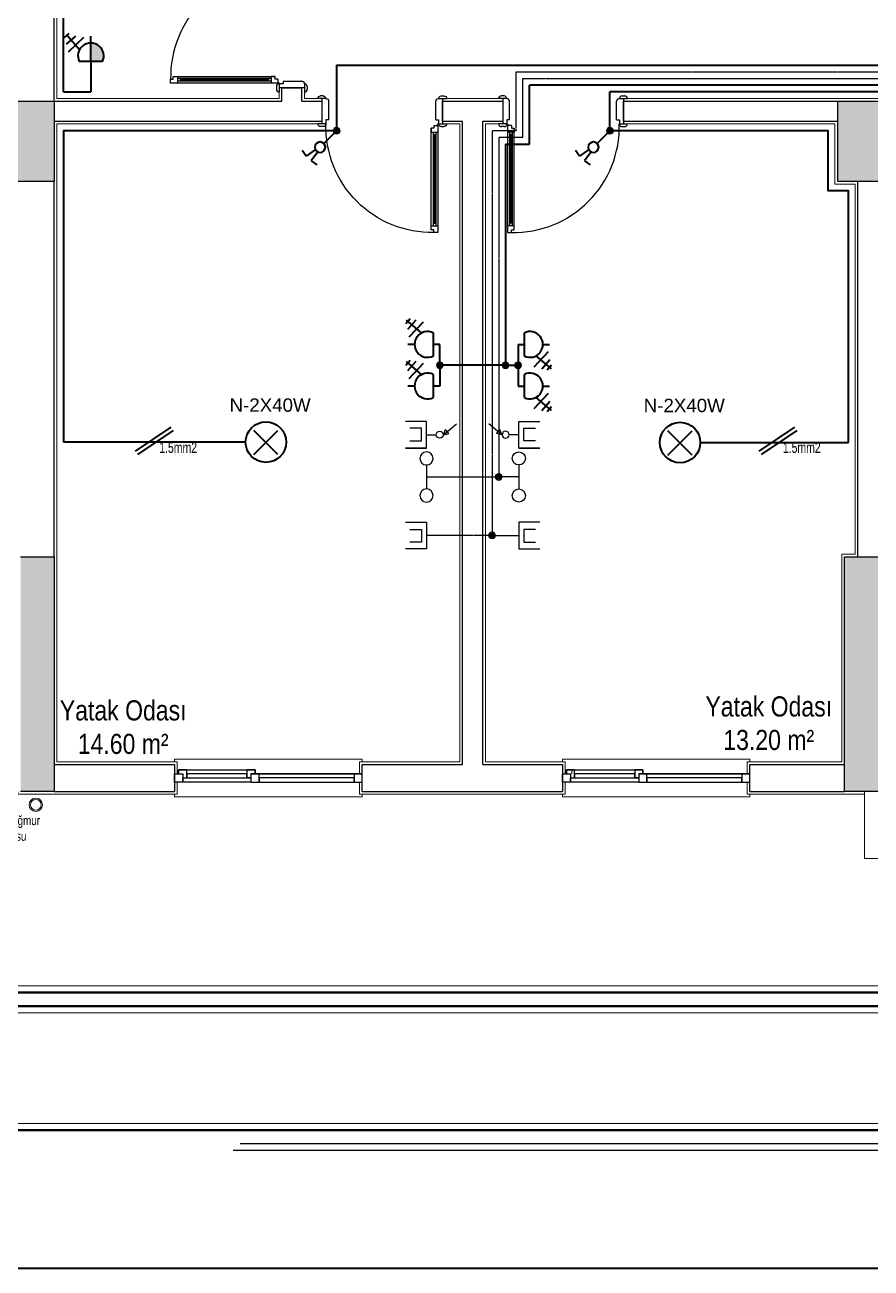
# Model space of a CAD drawing. Header units: metres. Extents: x 134072 to 172200, y 35728 to 38066.
# Drawn here: x 143586 to 144218, y 35728 to 36656 of the extents above; entities that cross this region are included whole.
import ezdxf
from ezdxf.enums import TextEntityAlignment as Align

# ---------------------------------------------------------------- set-up
doc = ezdxf.new("R2010")
doc.units = ezdxf.units.M
doc.linetypes.add('DASHED', pattern=[0.75, 0.5, -0.25])
for name, color, linetype, lineweight in [('Cizgi 20', 175, 'Continuous', 20), ('ELEKTRİK', 102, 'Continuous', 40), ('m_kuvvetliakım', 1, 'Continuous', 40), ('m_zayıfakım', 2, 'DASHED', 30), ('SEMBOL', 140, 'Continuous', 20), ('sıva', 145, 'Continuous', 5), ('Tarama 13', 221, 'Continuous', 13), ('Yagmur olugu', 201, 'Continuous', 15)]:
    doc.layers.add(name, color=color, linetype=linetype, lineweight=lineweight)
for name, color, linetype in [('den', 156, 'Continuous'), ('duvaR', 52, 'Continuous'), ('kapı', 129, 'Continuous'), ('Kolon', 175, 'Continuous'), ('pencere', 28, 'Continuous'), ('yazı', 7, 'Continuous')]:
    doc.layers.add(name, color=color, linetype=linetype)
doc.styles.add('omr', font='ARIALN.TTF', dxfattribs={"height": 20})
doc.styles.add('ROMANT', font='arial.ttf', dxfattribs={"width": 0.75})
doc.styles.add('ROMANTUR', font='arial.ttf', dxfattribs={"width": 0.7})

# ---------------------------------------------------------------- blocks, each defined once
blk = doc.blocks.new('A$C26BE1022')
at = {"layer": 'kapı'}
for p, q in [((84.68, 99.97), (84.68, 96.97)), ((86.68, 99.97), (84.68, 99.97)), ((84.68, 99.97), (84.68, 24.01)), ((84.68, 96.97), (89.68, 96.97)), ((86.18, 27.01), (86.18, 96.97)), ((86.18, 94.97), (88.18, 94.97)), ((89.68, 101.97), (86.68, 101.97)), ((86.68, 101.97), (86.68, 99.97)), ((87.18, 28.96), (87.18, 94.97)), ((88.18, 27.01), (88.18, 96.97)), ((89.68, 22.01), (89.68, 101.97)), ((86.18, 28.96), (88.18, 28.96)), ((6.13, 21), (0, 21)), ((4.13, 22.99), (2.12, 22.99)), ((3.13, 2), (3.13, 21)), ((6.13, 18), (6.13, 21)), ((84.68, 27.01), (89.68, 27.01)), ((84.68, 24.01), (84.68, 27.01)), ((86.68, 24.01), (84.68, 24.01)), ((86.68, 22.01), (86.68, 24.01)), ((86.68, 22.01), (89.68, 22.01)), ((90.13, 18), (90.13, 21)), ((90.13, 21), (96.25, 21)), ((92.13, 22.99), (94.13, 22.99)), ((93.13, 2), (93.13, 21)), ((8.13, 18), (6.13, 18)), ((8.13, 18), (8.13, 4)), ((88.13, 18), (88.13, 4)), ((88.13, 18), (90.13, 18)), ((6, 2), (0, 2)), ((90.25, 2), (96.25, 2)), ((4.13, 0), (2.12, 0)), ((92.13, 0), (94.13, 0))]:
    blk.add_line(p, q, dxfattribs=at)
blk.add_circle((89.68, 21.51), 0.5, dxfattribs=at)
for centre, radius, start, end in [((85.11, 22.97), 79.01, 88.8629, 181.43388), ((2.16, 20.83), 2.16, 90.82478, 175.59734), ((4.13, 20.99), 2, 0.11309, 90), ((92.13, 20.99), 2, 90, 179.88691), ((94.1, 20.83), 2.16, 4.40266, 89.17522), ((2.16, 2.16), 2.16, 184.40532, 269.17263), ((3.99, 2), 2.01, 273.80311, 359.79765), ((5.95, 4.18), 2.19, 271.41846, 355.0939), ((90.31, 4.18), 2.19, 184.9061, 268.58154), ((92.26, 2), 2.01, 180.20235, 266.19689), ((94.1, 2.16), 2.16, 270.82737, 355.59468)]:
    blk.add_arc(centre, radius, start, end, dxfattribs=at)
blk = doc.blocks.new('m-telefon')
at = {"layer": 'm_zayıfakım', "color": 2, "linetype": 'Continuous', "ltscale": 100}
blk.add_line((-8.96, 0), (8.96, 0), dxfattribs=at)
for centre in [(-13.86, 0), (13.86, 0)]:
    blk.add_circle(centre, 4.9, dxfattribs=at)
blk = doc.blocks.new('m-anten')
at = {"layer": 'm_zayıfakım', "color": 30, "linetype": 'Continuous', "ltscale": 100}
for p, q in [((9.95, 0), (-9.95, 0)), ((-9.95, 0), (-9.95, -15.56)), ((9.95, -15.56), (9.95, 0)), ((-4.98, -3.73), (-4.98, -12.45)), ((4.35, -3.73), (-4.98, -3.73)), ((4.35, -12.45), (4.35, -3.73))]:
    blk.add_line(p, q, dxfattribs=at)
blk = doc.blocks.new('m-tv')
at = {"layer": 'm_zayıfakım', "color": 30, "linetype": 'Continuous', "ltscale": 100}
for p, q in [((-0.21, 12.67), (-8.26, 22.33)), ((-1.04, 16.73), (-4.05, 14.22)), ((-0.21, 12.67), (-4.05, 14.22)), ((-0.21, 12.67), (-1.04, 16.73)), ((9.95, 0), (-9.95, 0)), ((-9.95, 0), (-9.95, -15.56)), ((0, 0), (0.01, 7.37)), ((9.95, 0), (9.95, -15.56)), ((9.95, -15.56), (9.95, 0)), ((-4.98, -3.73), (-4.98, -12.45)), ((4.35, -3.73), (-4.98, -3.73)), ((4.35, -12.45), (4.35, -3.73))]:
    blk.add_line(p, q, dxfattribs=at)
blk.add_circle((-0.2, 9.91), 2.55, dxfattribs=at)
blk = doc.blocks.new('m-avize')
at = {"layer": 'm_kuvvetliakım', "color": 1}
for p, q in [((9, -9), (-9, 9)), ((-9, -9), (9, 9))]:
    blk.add_line(p, q, dxfattribs=at)
blk.add_circle((0, 0.31), 15.11, dxfattribs=at)
blk = doc.blocks.new('m-epriz')
at = {"layer": 'm_kuvvetliakım'}
blk.add_hatch(color=256, dxfattribs=at).paths.add_polyline_path([(0, 13.86), (0, 0), (8.65, 0, 0.554639)])
for p, q in [((-19.69, 18.01), (-16.24, 21)), ((-8.54, 8.68), (-18.17, 19.93)), ((-18.17, 13), (-11.25, 19.06)), ((0, 13.86), (0, 18.84)), ((-16.71, 7.38), (-5.34, 18.11)), ((0, 0), (0, 13.86)), ((8.65, 0), (-8.65, 0))]:
    blk.add_line(p, q, dxfattribs=at)
blk.add_arc((0, 4.23), 9.63, 333.94212, 206.05788, dxfattribs=at)
blk = doc.blocks.new('m-priz')
at = {"layer": 'm_kuvvetliakım'}
for p, q in [((0, 13.86), (0, 18.84)), ((8.54, 8.68), (18.17, 19.93)), ((18.17, 13), (11.25, 19.06)), ((19.05, 17.1), (15.28, 20.4)), ((16.71, 7.38), (5.34, 18.11)), ((8.65, 0), (-8.65, 0))]:
    blk.add_line(p, q, dxfattribs=at)
blk.add_arc((0, 4.23), 9.63, 333.94212, 206.05788, dxfattribs=at)
blk = doc.blocks.new('m-komutatör')
at = {"layer": 'm_kuvvetliakım', "color": 6}
for p, q in [((-24.8, 4), (-23.5, 12.1)), ((-12, 2), (-24.8, 4)), ((-12, -1.9), (-24.9, -4.1)), ((-24.9, -4.1), (-23.6, -12.2))]:
    blk.add_line(p, q, dxfattribs=at)
blk.add_circle((-6.2, 0), 6.17, dxfattribs=at)

msp = doc.modelspace()

# ---------------------------------------------------------------- hatches: boundary and pattern name
at = {"layer": 'SEMBOL'}
for points in [[(143816.44, 36577.06, 1), (143821.55, 36577.06, 1)], [(144020.51, 36577.06, 1), (144025.62, 36577.06, 1)], [(143893.51, 36402.05, 1), (143898.62, 36402.05, 1)], [(143942.51, 36402.05, 1), (143947.62, 36402.05, 1)], [(143951.89, 36402.05, 1), (143956.99, 36402.05, 1)], [(143937.51, 36318.66, 1), (143942.62, 36318.66, 1)], [(143932.51, 36275.09, 1), (143937.62, 36275.09, 1)]]:
    msp.add_hatch(color=1, dxfattribs=at).paths.add_polyline_path(points)
at = {"layer": 'Tarama 13'}
h = msp.add_hatch(dxfattribs=at)
h.set_pattern_fill('ANSI33,_O', color=256, scale=2)
h.set_pattern_definition([(45, (117464.424, 22063.553), (-8.980256, 8.980256), []), (45, (117473.405, 22063.553), (-8.980256, 8.980256), [6.35, -3.175])])
h.paths.add_polyline_path([(142808.07, 37659.06), (142778.07, 37659.06), (142778.07, 37599.06), (142808.07, 37599.06)])
h.paths.add_polyline_path([(143263.07, 37659.06), (143233.07, 37659.06), (143233.07, 37599.06), (143263.07, 37599.06)])
h.paths.add_polyline_path([(143608.07, 37784.06), (143583.07, 37784.06), (143583.07, 37609.06), (143608.07, 37609.06)])
h.paths.add_polyline_path([(144223.07, 37784.06), (144198.07, 37784.06), (144198.07, 37609.06), (144223.07, 37609.06)])
h.paths.add_polyline_path([(144223.07, 37329.06), (144193.07, 37329.06), (144193.07, 37269.06), (144223.07, 37269.06)])
h.paths.add_polyline_path([(144223.07, 37084.06), (144198.07, 37084.06), (144198.07, 37009.06), (144223.07, 37009.06)])
h.paths.add_polyline_path([(143608.07, 37084.06), (143583.07, 37084.06), (143583.07, 37009.06), (143608.07, 37009.06)])
h.paths.add_polyline_path([(143608.07, 37294.06), (143378.07, 37294.06), (143378.07, 37269.06), (143608.07, 37269.06)])
h.paths.add_polyline_path([(143263.07, 37084.06), (143088.07, 37084.06), (143088.07, 37059.06), (143263.07, 37059.06)])
h.paths.add_polyline_path([(142808.07, 37119.06), (142778.07, 37119.06), (142778.07, 37059.06), (142808.07, 37059.06)])
h.paths.add_polyline_path([(143608.07, 36859.06), (143583.07, 36859.06), (143583.07, 36784.06), (143608.07, 36784.06)])
h.paths.add_polyline_path([(143608.07, 36599.06), (143578.07, 36599.06), (143578.07, 36539.06), (143608.07, 36539.06)])
h.paths.add_polyline_path([(143608.07, 36259.06), (143583.07, 36259.06), (143583.07, 36084.06), (143608.07, 36084.06)])
h.paths.add_polyline_path([(143138.07, 36214.06), (143078.07, 36214.06), (143078.07, 36184.06), (143138.07, 36184.06)])
h.paths.add_polyline_path([(142808.07, 36244.06), (142778.07, 36244.06), (142778.07, 36184.06), (142808.07, 36184.06)])
h.paths.add_polyline_path([(142808.07, 36634.06), (142778.07, 36634.06), (142778.07, 36574.06), (142808.07, 36574.06)])
h.paths.add_polyline_path([(143138.07, 36599.06), (143078.07, 36599.06), (143078.07, 36569.06), (143138.07, 36569.06)])
h.paths.add_polyline_path([(144223.07, 36599.06), (144193.07, 36599.06), (144193.07, 36539.06), (144223.07, 36539.06)])
h.paths.add_polyline_path([(144223.07, 36259.06), (144198.07, 36259.06), (144198.07, 36084.06), (144223.07, 36084.06)])
h.paths.add_polyline_path([(144603.07, 36114.06), (144543.07, 36114.06), (144543.07, 36084.06), (144603.07, 36084.06)])
h.paths.add_polyline_path([(144573.07, 36599.06), (144543.07, 36599.06), (144543.07, 36539.06), (144573.07, 36539.06)])
h.paths.add_polyline_path([(144703.07, 36809.06), (144528.07, 36809.06), (144528.07, 36784.06), (144703.07, 36784.06)])
h.paths.add_polyline_path([(144223.07, 36859.06), (144198.07, 36859.06), (144198.07, 36784.06), (144223.07, 36784.06)])
h.paths.add_polyline_path([(145093.07, 36114.06), (145033.07, 36114.06), (145033.07, 36084.06), (145093.07, 36084.06)])
h.paths.add_polyline_path([(145193.07, 36599.06), (145068.07, 36599.06), (145068.07, 36574.06), (145193.07, 36574.06)])
h.paths.add_polyline_path([(145193.07, 36964.06), (145163.07, 36964.06), (145163.07, 36904.06), (145193.07, 36904.06)])
h.paths.add_polyline_path([(145193.07, 37294.06), (145068.07, 37294.06), (145068.07, 37269.06), (145193.07, 37269.06)])
h.paths.add_polyline_path([(144573.07, 37329.06), (144543.07, 37329.06), (144543.07, 37269.06), (144573.07, 37269.06)])
h.paths.add_polyline_path([(144703.07, 37084.06), (144528.07, 37084.06), (144528.07, 37059.06), (144703.07, 37059.06)])
h.paths.add_polyline_path([(145093.07, 37784.06), (145033.07, 37784.06), (145033.07, 37754.06), (145093.07, 37754.06)])
h.paths.add_polyline_path([(144603.07, 37784.06), (144543.07, 37784.06), (144543.07, 37754.06), (144603.07, 37754.06)])

# ---------------------------------------------------------------- linework, layer by layer
at = {"lineweight": 20}
for p, q in [((142640.22, 35938.91, 127785.85), (145337.58, 35938.91, 127785.85)), ((142662.72, 35918.91, 127785.85), (145315.08, 35918.91, 127785.85)), ((142662.72, 35836.32, 127785.85), (145315.08, 35836.32, 127785.85))]:
    msp.add_line(p, q, dxfattribs=at)
at = {"lineweight": 50}
for p, q in [((142635.22, 35933.91, 127785.85), (145342.58, 35933.91, 127785.85)), ((142657.72, 35923.91, 127785.85), (145320.08, 35923.91, 127785.85)), ((142657.72, 35831.32, 127785.85), (145320.08, 35831.32, 127785.85))]:
    msp.add_line(p, q, dxfattribs=at)
at = {"lineweight": -2, "ltscale": 10}
for p, q in [((143746.88, 35821.32, 127785.85), (153817.96, 35821.32, 127785.85)), ((143741.88, 35816.32, 127785.85), (153822.96, 35816.32, 127785.85))]:
    msp.add_line(p, q, dxfattribs=at)
at = {"layer": 'Cizgi 20'}
msp.add_lwpolyline([(144213.07, 36084.06), (144213.07, 36034.06), (144553.07, 36034.06), (144553.07, 36084.06)], dxfattribs=at)
at = {"layer": 'den', "lineweight": 5}
for points in [[(143698.07, 36106.06), (143698.07, 36108.06), (143838.07, 36108.06), (143838.07, 36106.06)], [(143987.57, 36106.06), (143987.57, 36108.06), (144127.57, 36108.06), (144127.57, 36106.06)], [(143698.07, 36082.06), (143698.07, 36080.06), (143838.07, 36080.06), (143838.07, 36082.06)], [(143987.57, 36082.06), (143987.57, 36080.06), (144127.57, 36080.06), (144127.57, 36082.06)]]:
    msp.add_lwpolyline(points, dxfattribs=at)
at = {"layer": 'duvaR'}
for p, q in [((143608.07, 36599.06), (143608.07, 36674.06)), ((143778.07, 36599.06), (143778.07, 36609.06)), ((143778.07, 36609.06), (143793.07, 36609.06)), ((143793.07, 36599.06), (143793.07, 36609.06)), ((143608.07, 36599.06), (143778.07, 36599.06)), ((143793.07, 36599.06), (143808.07, 36599.06)), ((143808.07, 36599.06), (143808.07, 36584.06)), ((143898.07, 36599.06), (143943.07, 36599.06)), ((143898.07, 36584.06), (143898.07, 36599.06)), ((143943.07, 36599.06), (143943.07, 36584.06)), ((144033.07, 36599.06), (144193.07, 36599.06)), ((144033.07, 36584.06), (144033.07, 36599.06)), ((143608.07, 36584.06), (143793.07, 36584.06)), ((143793.07, 36584.06), (143808.07, 36584.06)), ((143898.07, 36584.06), (143913.07, 36584.06)), ((143913.07, 36104.06), (143913.07, 36584.06)), ((143928.07, 36104.06), (143928.07, 36584.06)), ((143928.07, 36584.06), (143943.07, 36584.06)), ((144033.07, 36584.06), (144193.07, 36584.06)), ((143608.07, 36459.06), (143608.07, 36539.06)), ((144208.07, 36259.06), (144208.07, 36539.06)), ((143608.07, 36259.06), (143608.07, 36459.06)), ((143608.07, 36104.06), (143698.07, 36104.06)), ((143698.07, 36104.06), (143698.07, 36084.06)), ((143838.07, 36104.06), (143913.07, 36104.06)), ((143838.07, 36084.06), (143838.07, 36104.06)), ((143928.07, 36104.06), (143987.57, 36104.06)), ((143987.57, 36104.06), (143987.57, 36084.06)), ((144127.57, 36104.06), (144198.07, 36104.06)), ((144127.57, 36084.06), (144127.57, 36104.06)), ((143608.07, 36084.06), (143698.07, 36084.06)), ((143838.07, 36084.06), (143928.07, 36084.06)), ((143928.07, 36084.06), (143987.57, 36084.06)), ((144127.57, 36084.06), (144198.07, 36084.06))]:
    msp.add_line(p, q, dxfattribs=at)
at = {"layer": 'ELEKTRİK'}
msp.add_line((134072.29, 35728.34, 127785.85), (172199.82, 35728.34, 127785.85), dxfattribs=at)
at = {"layer": 'kapı'}
for p, q in [((143695.09, 36612.5), (143695.09, 36615.5)), ((143695.09, 36615.5), (143697.09, 36615.5)), ((143697.09, 36617.5), (143700.09, 36617.5)), ((143697.09, 36615.5), (143697.09, 36617.5)), ((143697.09, 36617.5), (143773.05, 36617.5)), ((143700.09, 36617.5), (143700.09, 36612.5)), ((143770.05, 36616), (143700.09, 36616)), ((143702.09, 36616), (143702.09, 36614)), ((143768.1, 36616), (143768.1, 36614)), ((143770.05, 36617.5), (143770.05, 36612.5)), ((143773.05, 36617.5), (143770.05, 36617.5)), ((143773.05, 36615.5), (143773.05, 36617.5)), ((143775.05, 36615.5), (143773.05, 36615.5)), ((143775.05, 36615.5), (143775.05, 36612.5)), ((143775.05, 36612.5), (143695.09, 36612.5)), ((143770.05, 36614), (143700.09, 36614)), ((143768.1, 36615), (143702.09, 36615)), ((143774.07, 36610.06), (143774.07, 36608.06)), ((143779.07, 36612.06), (143776.07, 36612.06)), ((143776.07, 36612.06), (143776.07, 36605.93)), ((143795.07, 36609.06), (143776.07, 36609.06)), ((143779.07, 36614.06), (143793.07, 36614.06)), ((143779.07, 36614.06), (143779.07, 36612.06)), ((143795.07, 36611.93), (143795.07, 36605.93)), ((143797.06, 36610.06), (143797.06, 36608.06)), ((143945.94, 36601.06), (143939.94, 36601.06)), ((143944.07, 36603.05), (143942.06, 36603.05)), ((143943.07, 36601.06), (143943.07, 36582.06)), ((143948.07, 36585.06), (143948.07, 36599.06)), ((144028.07, 36585.06), (144028.07, 36599.06)), ((144030.19, 36601.06), (144036.19, 36601.06)), ((144032.07, 36603.05), (144034.07, 36603.05)), ((144033.07, 36601.06), (144033.07, 36582.06)), ((143946.07, 36582.06), (143939.94, 36582.06)), ((143944.07, 36580.06), (143942.06, 36580.06)), ((143946.07, 36585.06), (143946.07, 36582.06)), ((143948.07, 36585.06), (143946.07, 36585.06)), ((143949.51, 36581.04), (143946.51, 36581.04)), ((143946.51, 36581.04), (143946.51, 36501.08)), ((143949.51, 36581.04), (143949.51, 36579.04)), ((143949.51, 36579.04), (143951.51, 36579.04)), ((143951.51, 36579.04), (143951.51, 36576.04)), ((143951.51, 36503.08), (143951.51, 36579.04)), ((144028.07, 36585.06), (144030.07, 36585.06)), ((144030.07, 36585.06), (144030.07, 36582.06)), ((144030.07, 36582.06), (144036.19, 36582.06)), ((144032.07, 36580.06), (144034.07, 36580.06)), ((143951.51, 36576.04), (143946.51, 36576.04)), ((143948.01, 36576.04), (143948.01, 36506.08)), ((143950.01, 36574.09), (143948.01, 36574.09)), ((143949.01, 36574.09), (143949.01, 36508.08)), ((143950.01, 36576.04), (143950.01, 36506.08)), ((143951.51, 36506.08), (143946.51, 36506.08)), ((143950.01, 36508.08), (143948.01, 36508.08)), ((143951.51, 36503.08), (143951.51, 36506.08)), ((143946.51, 36501.08), (143949.51, 36501.08)), ((143949.51, 36501.08), (143949.51, 36503.08)), ((143949.51, 36503.08), (143951.51, 36503.08))]:
    msp.add_line(p, q, dxfattribs=at)
for centre in [(143775.55, 36612.5), (143946.51, 36581.54)]:
    msp.add_circle(centre, 0.5, dxfattribs=at)
for centre, radius, start, end in [((143774.09, 36617.07), 79.01, 88.56612, 181.1371), ((143776.07, 36610.06), 2, 90.11309, 180), ((143776.23, 36608.09), 2.16, 180.82478, 265.59734), ((143792.88, 36611.88), 2.19, 1.41846, 85.0939), ((143795.06, 36609.92), 2.01, 3.80311, 89.79765), ((143794.9, 36608.09), 2.16, 274.40532, 359.17263), ((143942.1, 36600.89), 2.16, 90.82737, 175.59468), ((143943.93, 36601.05), 2.01, 0.20235, 86.19689), ((143945.89, 36598.87), 2.19, 4.9061, 88.58154), ((144030.25, 36598.87), 2.19, 91.41846, 175.0939), ((144032.2, 36601.05), 2.01, 93.80311, 179.79765), ((144034.04, 36600.89), 2.16, 4.40532, 89.17263), ((143942.1, 36582.22), 2.16, 184.40266, 269.17522), ((143944.07, 36582.06), 2, 270, 359.88691), ((143951.08, 36580.08), 79.01, 268.8629, 1.43388), ((144032.07, 36582.06), 2, 180.11309, 270), ((144034.04, 36582.22), 2.16, 270.82478, 355.59734)]:
    msp.add_arc(centre, radius, start, end, dxfattribs=at)
at = {"layer": 'Kolon'}
for p, q in [((143578.07, 36599.06), (143608.07, 36599.06)), ((143608.07, 36599.06), (143608.07, 36539.06)), ((144193.07, 36539.06), (144193.07, 36599.06)), ((144193.07, 36599.06), (144223.07, 36599.06)), ((143608.07, 36539.06), (143578.07, 36539.06)), ((144223.07, 36539.06), (144193.07, 36539.06)), ((143583.07, 36259.06), (143608.07, 36259.06)), ((143608.07, 36259.06), (143608.07, 36084.06)), ((144198.07, 36084.06), (144198.07, 36259.06)), ((144198.07, 36259.06), (144223.07, 36259.06)), ((143608.07, 36084.06), (143583.07, 36084.06)), ((144223.07, 36084.06), (144198.07, 36084.06))]:
    msp.add_line(p, q, dxfattribs=at)
at = {"layer": 'm_kuvvetliakım'}
for p, q in [((143635.52, 36628.62), (143635.52, 36606.06)), ((143963.07, 36567.06), (143963.07, 36611.06)), ((143615.07, 36606.06), (143635.52, 36606.06)), ((143945.07, 36567.06), (143963.07, 36567.06)), ((143896.07, 36417.56), (143891.07, 36417.56)), ((143896.07, 36402.05), (143896.07, 36417.56)), ((143954.44, 36417.56), (143954.44, 36386.54)), ((143954.44, 36417.56), (143959.15, 36417.56)), ((143911.07, 36402.05), (143896.07, 36402.05)), ((143896.07, 36402.05), (143896.07, 36386.54)), ((143945.07, 36402.05), (143911.07, 36402.05)), ((143945.07, 36402.05), (143954.44, 36402.05)), ((143896.07, 36386.54), (143891.07, 36386.54)), ((143954.44, 36386.54), (143959.15, 36386.54))]:
    msp.add_line(p, q, dxfattribs=at)
at = {"layer": 'm_kuvvetliakım', "color": 5}
for p, q in [((143818.99, 36626.06), (143818.99, 36577.06)), ((144023.07, 36577.06), (144023.07, 36606.06)), ((143793.07, 36577.06), (143615.07, 36577.06)), ((143818.99, 36577.06), (143793.07, 36577.06)), ((143695.24, 36355.85), (143668.68, 36337.86)), ((144160.84, 36355.85), (144134.28, 36337.86)), ((143696.92, 36353.36), (143670.36, 36335.38)), ((144162.52, 36353.36), (144135.96, 36335.38)), ((143751.09, 36344.67), (143615.07, 36344.67)), ((144090.5, 36344.36), (144201.07, 36344.36))]:
    msp.add_line(p, q, dxfattribs=at)
at = {"layer": 'm_kuvvetliakım', "color": 6}
for p, q in [((143809.45, 36567.51), (143818.99, 36577.06)), ((144013.52, 36567.51), (144023.07, 36577.06))]:
    msp.add_line(p, q, dxfattribs=at)
at = {"layer": 'm_kuvvetliakım'}
for points in [[(143615.07, 36606.06), (143615.07, 36674.06), (143615.07, 36784.06), (143615.07, 36827.06), (143891.07, 36827.06), (143891.07, 36797.06), (143956.07, 36797.06), (143975.07, 36797.06), (143975.07, 36827.06), (144191.07, 36827.06), (144191.07, 36777.06), (144201.07, 36777.06), (144201.07, 36733.05), (144183.07, 36733.05), (144183.07, 36700.06)], [(144358.77, 36742.95), (144358.77, 36737.95), (144328.07, 36737.95), (144328.07, 36727.95), (144250.07, 36727.95), (144250.07, 36611.06), (144223.07, 36611.06), (144193.07, 36611.06), (143963.07, 36611.06)], [(143945.07, 36567.06), (143945.07, 36402.05)], [(144004.57, 36097.06), (144004.57, 36097.06)]]:
    msp.add_lwpolyline(points, dxfattribs=at)
at = {"layer": 'm_kuvvetliakım', "color": 5}
for points in [[(144363.77, 36742.95), (144363.77, 36732.95), (144333.07, 36732.95), (144333.07, 36722.95), (144255.07, 36722.95), (144255.07, 36606.06), (144223.07, 36606.06), (144193.07, 36606.06), (144023.07, 36606.06)], [(143818.99, 36626.06), (144193.07, 36626.06), (144223.07, 36626.06), (144255.07, 36626.06)], [(143810.07, 36577.06), (143793.07, 36577.06), (143615.07, 36577.06), (143615.07, 36539.06), (143615.07, 36459.06), (143615.07, 36344.67)], [(144201.07, 36344.36), (144201.07, 36532.06), (144186.07, 36532.06), (144186.07, 36577.06), (144020.51, 36577.06)]]:
    msp.add_lwpolyline(points, dxfattribs=at)
at = {"layer": 'm_zayıfakım', "color": 30}
for p, q in [((143953.07, 36577.06), (143953.07, 36621.06)), ((143935.07, 36275.09), (143886.07, 36275.09)), ((143935.07, 36275.09), (143955.07, 36275.09))]:
    msp.add_line(p, q, dxfattribs=at)
at = {"layer": 'm_zayıfakım'}
for p, q in [((143958.07, 36572.06), (143958.07, 36616.06)), ((143886.07, 36318.66), (143940.07, 36318.66)), ((143955.07, 36318.66), (143940.07, 36318.66))]:
    msp.add_line(p, q, dxfattribs=at)
at = {"layer": 'm_zayıfakım', "color": 30}
for points in [[(143953.07, 36621.06), (144193.07, 36621.06), (144223.07, 36621.06), (144240.07, 36621.06)], [(143953.07, 36577.06), (143935.07, 36577.06), (143935.07, 36272.53)]]:
    msp.add_lwpolyline(points, dxfattribs=at)
at = {"layer": 'm_zayıfakım'}
for points in [[(143958.07, 36616.06), (144193.07, 36616.06), (144223.07, 36616.06), (144245.07, 36616.06)], [(143958.07, 36572.06), (143940.07, 36572.06), (143940.07, 36316.1)], [(143999.57, 36097.06), (143999.57, 36097.06)]]:
    msp.add_lwpolyline(points, dxfattribs=at)
at = {"layer": 'pencere'}
for points in [[(143755.07, 36097.06), (143755.07, 36091.06), (143838.07, 36091.06), (143838.07, 36097.06), (143832.07, 36097.06), (143832.07, 36091.06), (143832.07, 36094.06), (143761.07, 36094.06), (143761.07, 36091.06), (143761.07, 36097.06), (143755.07, 36097.06), (143838.07, 36097.06), (143758.07, 36097.06), (143758.07, 36100.06), (143752.07, 36100.06), (143752.07, 36094.06), (143755.07, 36094.06), (143755.07, 36091.06), (143698.07, 36091.06), (143698.07, 36097.06), (143704.07, 36097.06), (143704.07, 36091.06), (143704.07, 36094.06), (143755.07, 36094.06), (143752.07, 36094.06), (143752.07, 36097.06), (143707.07, 36097.06), (143707.07, 36094.06), (143707.07, 36100.06), (143701.07, 36100.06), (143701.07, 36097.06), (143701.07, 36100.06), (143758.07, 36100.06), (143758.07, 36097.06)], [(144044.57, 36097.06), (144044.57, 36091.06), (144127.57, 36091.06), (144127.57, 36097.06), (144121.57, 36097.06), (144121.57, 36091.06), (144121.57, 36094.06), (144050.57, 36094.06), (144050.57, 36091.06), (144050.57, 36097.06), (144044.57, 36097.06), (144127.57, 36097.06), (144047.57, 36097.06), (144047.57, 36100.06), (144041.57, 36100.06), (144041.57, 36094.06), (144044.57, 36094.06), (144044.57, 36091.06), (143987.57, 36091.06), (143987.57, 36097.06), (143993.57, 36097.06), (143993.57, 36091.06), (143993.57, 36094.06), (144044.57, 36094.06), (144041.57, 36094.06), (144041.57, 36097.06), (143996.57, 36097.06), (143996.57, 36094.06), (143996.57, 36100.06), (143990.57, 36100.06), (143990.57, 36097.06), (143990.57, 36100.06), (144047.57, 36100.06), (144047.57, 36097.06)]]:
    msp.add_lwpolyline(points, dxfattribs=at)
at = {"layer": 'SEMBOL', "color": 1}
for centre in [(143818.99, 36577.06), (144023.07, 36577.06), (143896.07, 36402.05), (143945.07, 36402.05), (143954.44, 36402.05), (143940.07, 36318.66), (143935.07, 36275.09)]:
    msp.add_circle(centre, 2.55, dxfattribs=at)
at = {"layer": 'sıva'}
for p, q in [((143610.07, 36674.06), (143610.07, 36601.06)), ((143776.07, 36601.06), (143776.07, 36611.06)), ((143610.07, 36601.06), (143776.07, 36601.06))]:
    msp.add_line(p, q, dxfattribs=at)
for points in [[(143795.07, 36611.06), (143795.07, 36601.06), (143810.07, 36601.06)], [(143896.07, 36601.06), (143896.07, 36601.06), (143945.07, 36601.06)], [(144031.07, 36601.06), (144193.07, 36601.06), (144223.07, 36601.06), (144430.07, 36601.06)], [(143810.07, 36582.06), (143793.07, 36582.06), (143610.07, 36582.06), (143610.07, 36539.06), (143610.07, 36459.06), (143610.07, 36257.06), (143610.07, 36106.06), (143700.07, 36106.06), (143700.07, 36097.06)], [(143836.07, 36097.06), (143836.07, 36106.06), (143911.07, 36106.06), (143911.07, 36582.06), (143896.07, 36582.06)], [(143945.07, 36582.06), (143945.07, 36582.06), (143930.07, 36582.06), (143930.07, 36106.06), (143989.57, 36106.06), (143989.57, 36097.06)], [(144125.57, 36097.06), (144125.57, 36106.06), (144196.07, 36106.06), (144196.07, 36261.06), (144206.07, 36261.06), (144206.07, 36537.06), (144191.07, 36537.06), (144191.07, 36582.06), (144031.07, 36582.06)], [(143935.07, 36277.64), (143935.07, 36272.53)], [(143994.57, 36100.06), (143994.57, 36097.06)], [(143700.07, 36091.06), (143700.07, 36082.06), (143610.07, 36082.06), (143581.07, 36082.06), (143581.07, 36084.06)], [(143989.57, 36091.06), (143989.57, 36082.06), (143928.07, 36082.06), (143836.07, 36082.06), (143836.07, 36091.06)], [(144213.07, 36082.06), (144198.07, 36082.06), (144125.57, 36082.06), (144125.57, 36091.06)]]:
    msp.add_lwpolyline(points, dxfattribs=at)
at = {"layer": 'Yagmur olugu'}
for radius in [5, 4]:
    msp.add_circle((143594.43, 36074.07), radius, dxfattribs=at)

# ---------------------------------------------------------------- block references
at = {"layer": 'duvaR', "xscale": -1, "rotation": 180}
msp.add_blockref('A$C26BE1022', (143804.94, 36603.05), dxfattribs=at)
at = {"layer": 'm_kuvvetliakım'}
for name, p in [('m-epriz', (143635.52, 36628.62)), ('m-avize', (143766.2, 36344.36)), ('m-avize', (144075.39, 36344.06))]:
    msp.add_blockref(name, p, dxfattribs=at)
at = {"layer": 'm_kuvvetliakım', "xscale": -0.6379656958762534, "yscale": 0.6379656958762534, "zscale": 0.6379656958762534, "rotation": 225}
for p in [(143809.45, 36567.51), (144013.52, 36567.51)]:
    msp.add_blockref('m-komutatör', p, dxfattribs=at)
at = {"layer": 'm_kuvvetliakım'}
for p, rotation in [((143891.07, 36417.56), 90), ((143959.15, 36417.56), 270), ((143891.07, 36386.54), 90), ((143959.15, 36386.54), 270)]:
    msp.add_blockref('m-priz', p, dxfattribs=dict(at, rotation=rotation))
at = {"layer": 'm_zayıfakım', "color": 30}
for name, p, rotation in [('m-tv', (143886.07, 36350), 270), ('m-telefon', (143955.07, 36318.66), 270), ('m-anten', (143955.07, 36275.09), 90)]:
    msp.add_blockref(name, p, dxfattribs=dict(at, rotation=rotation))
at = {"layer": 'm_zayıfakım', "color": 30, "xscale": -1}
for name, p, rotation in [('m-tv', (143955.07, 36350), 90), ('m-telefon', (143886.07, 36318.66), 90), ('m-anten', (143886.07, 36275.09), 270)]:
    msp.add_blockref(name, p, dxfattribs=dict(at, rotation=rotation))

# ---------------------------------------------------------------- texts
at = {"layer": 'm_kuvvetliakım', "color": 5, "style": 'ROMANTUR', "width": 0.7}
for p in [(143686.57, 36336.65), (144152.16, 36336.65)]:
    msp.add_text('1.5mm2', height=8, dxfattribs=at).set_placement(p)
at = {"layer": 'm_kuvvetliakım', "color": 4, "style": 'ROMANTUR', "flags": 8}
for p in [(143769.34, 36367.32), (144078.53, 36367.01)]:
    msp.add_attdef('N-2X40W', text='N-2x40W', height=10, dxfattribs=at).set_placement(p, align=Align.CENTER)
at = {"layer": 'Yagmur olugu', "insert": (143551.93, 36065.87), "char_height": 7, "width": 70.2447, "attachment_point": 1, "style": 'ROMANT'}
msp.add_mtext('%%C100 Yağmur \\Piniş borusu', dxfattribs=at)
at = {"layer": 'yazı', "lineweight": 20, "char_height": 15, "width": 139.1913, "attachment_point": 2, "style": 'omr'}
for s, insert in [('Yatak Odası\\P14.60 m²', (143659.66, 36152.02)), ('Yatak Odası\\P13.20 m²', (144141.62, 36154.95))]:
    msp.add_mtext(s, dxfattribs=dict(at, insert=insert))

doc.saveas('drawing.dxf')
